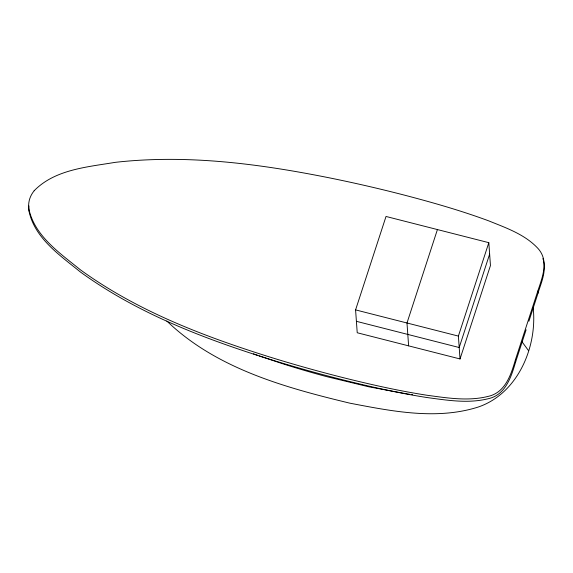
<?xml version="1.0" encoding="UTF-8"?>
<svg xmlns="http://www.w3.org/2000/svg" width="573" height="573" viewBox="0 0 573 573"><rect width="100%" height="100%" fill="white"/><g stroke="black" fill="none" stroke-linecap="round" stroke-linejoin="round"><path stroke-width="0.86" d="M166.815 321.009C216.3 368.661 285.06 387.577 350.046 403.213C391.774 411.163 436.354 420.238 477.975 407.124C517.734 393.766 537.445 347.052 533.184 307.687M34.165 190.737C54.958 169.386 87.418 167.015 115.209 162.352C186.848 154.23 259.139 163.785 329.439 177.859A1325.184 1198.079 -4.1 0 1 405.362 195.379C433.482 202.749 461.48 210.778 488.762 220.877C506.124 227.925 525.047 234.4 538.076 248.56C549.808 261.546 541.535 279.101 537.102 293.218L515.478 359.608C511.08 374.541 505.365 392.863 487.795 396.473C467.797 401.415 446.94 397.92 426.885 395.234C399.574 390.979 372.579 384.949 345.77 378.295A1325.184 1198.079 -4.1 0 1 270.95 357.394C204.088 336.494 137.312 311.118 80.241 269.69C59.972 253.151 34.43 235.954 28.793 208.622A28.278 25.563 -4.1 0 1 29.753 198.695A28.091 25.398 -4.1 0 1 34.187 190.752M543.541 260.744C546.384 272.705 540.518 284.287 537.266 295.539L528.9 321.231M355.582 309.893L386.023 216.465L488.819 242.673L490.459 265.528L460.026 358.956L357.223 332.755L355.582 309.893L458.386 336.093L460.026 358.956M437.421 229.572L406.988 322.993L408.621 345.856M458.386 336.093L488.819 242.673M489.636 254.097L459.202 347.525L356.406 321.324M526.107 329.797L515.643 361.921C511.245 376.855 505.536 395.177 487.96 398.787C467.962 403.729 447.112 400.233 427.05 397.547C399.746 393.293 372.744 387.262 345.934 380.608A1325.184 1198.079 -4.1 0 1 271.115 359.708C204.253 338.815 137.477 313.438 80.406 272.003C60.136 255.472 34.595 238.275 28.958 210.936M411.149 394.496L412.646 394.697M407.41 393.945L409.652 394.274M406.658 393.83L368.926 386.832L326.717 376.647A899.789 813.488 -4.1 0 1 283.148 363.905L259.232 355.905M257.778 355.396L253.431 353.842M528.442 350.518L522.01 341.787M542.86 258.609L543.225 259.669M537.803 291.077L537.968 293.397M515.478 359.608L515.643 361.921M29.001 210.936A28.278 25.563 -4.1 0 1 28.922 205.943"/></g></svg>
